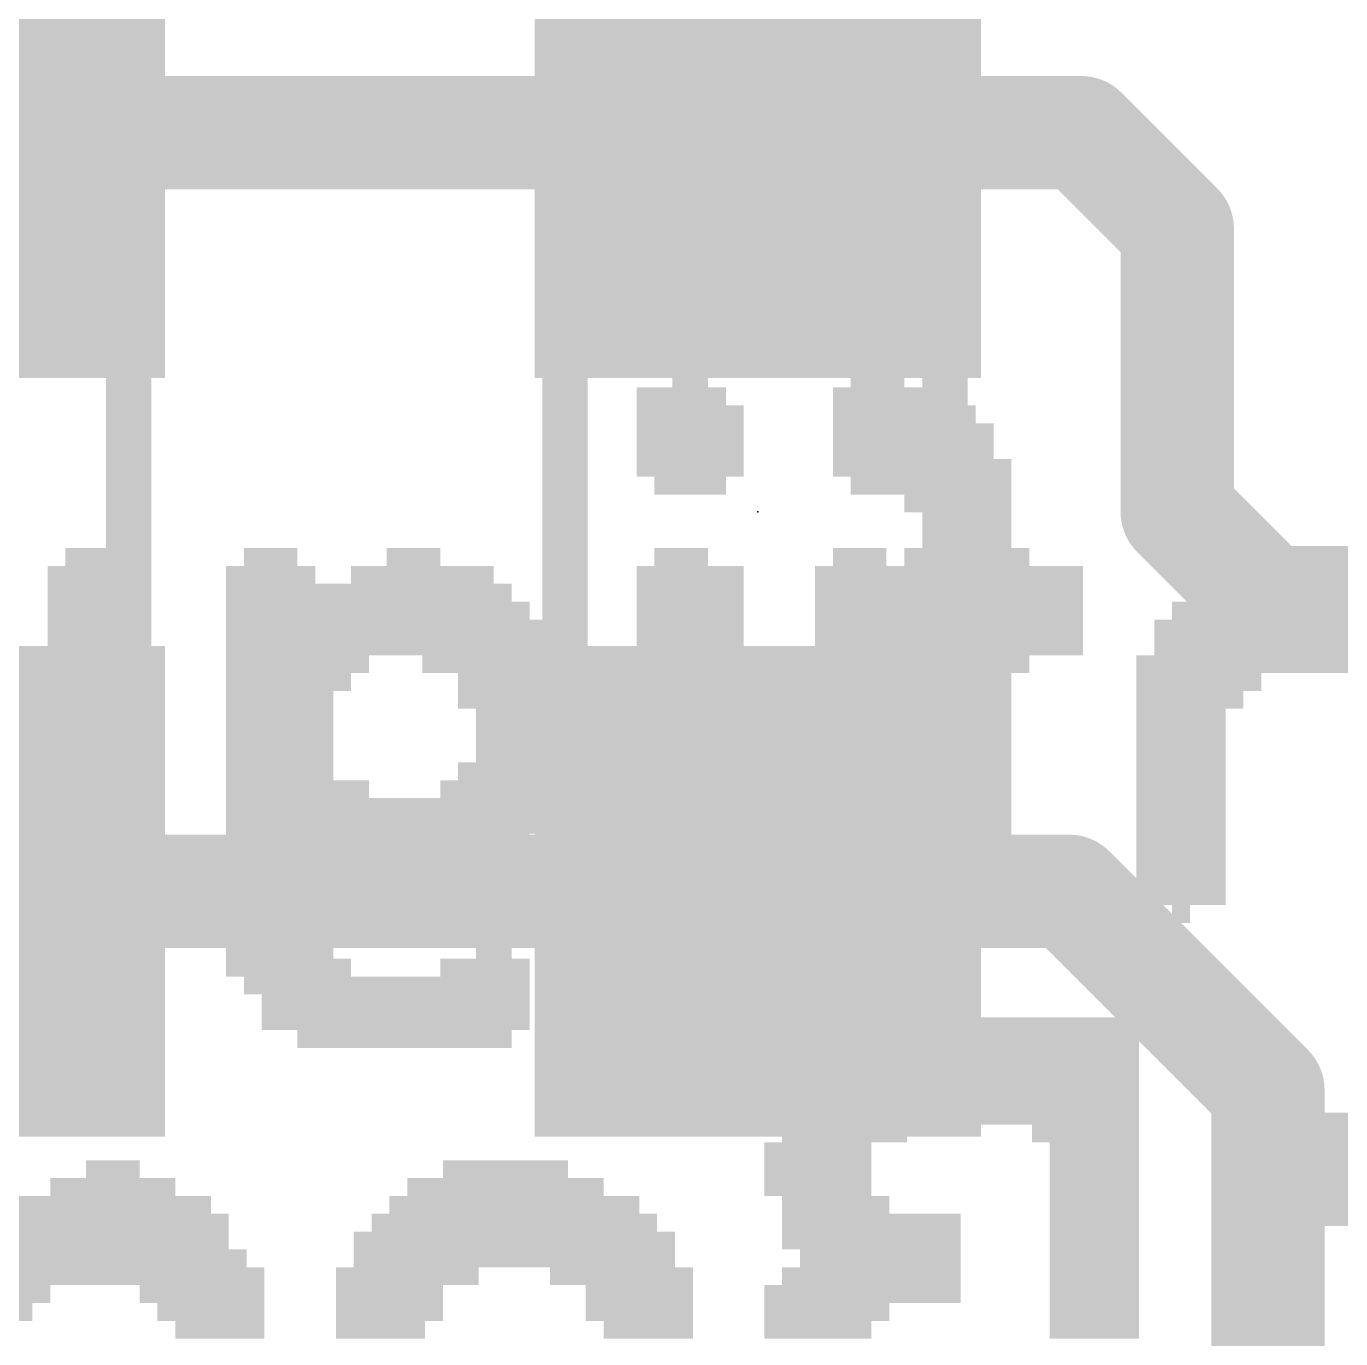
# Model space of a CAD drawing. Extents: x -29.2 to 57.4, y -10.7 to 25.5.
# Drawn here: x 8.292 to 11.238, y 17.426 to 20.367 of the extents above; entities that cross this region are included whole.
import ezdxf

# ---------------------------------------------------------------- set-up
doc = ezdxf.new("R2010")
doc.units = 0
for name, color, linetype in [('1', 12, 'CONTINUOUS'), ('22', 253, 'CONTINUOUS'), ('23', 53, 'CONTINUOUS'), ('51', 253, 'CONTINUOUS')]:
    doc.layers.add(name, color=color, linetype=linetype)

# ---------------------------------------------------------------- blocks, each defined once
blk = doc.blocks.new('RECT')
blk.add_solid([(-0.5, -0.5), (0.5, -0.5), (-0.5, 0.5), (0.5, 0.5)])

msp = doc.modelspace()

# ---------------------------------------------------------------- linework, layer by layer
at = {"layer": '1', "const_width": 0.254}
for points in [[(8.1026, 20.1286), (9.9314, 20.1286)], [(9.9314, 20.1286), (10.6562, 20.1286)], [(10.6562, 20.1286), (10.8712, 19.9136)], [(10.8712, 19.9136), (10.8712, 19.2786)], [(11.0744, 19.0754), (10.8712, 19.2786)], [(11.932, 19.0754), (11.0744, 19.0754)], [(8.1026, 18.4286), (9.9314, 18.4286)], [(9.9314, 18.4286), (10.629, 18.4286)], [(10.629, 18.4286), (11.0744, 17.9832)], [(11.0744, 17.9832), (11.0744, 17.8054)], [(11.0744, 17.8054), (11.932, 17.8054)], [(11.0744, 17.8054), (11.0744, 17.272)]]:
    msp.add_lwpolyline(points, dxfattribs=at)
at = {"layer": '1', "const_width": 0.127}
for points in [[(9.9314, 20.1921, 1), (9.9314, 20.0651)], [(9.9314, 20.0651, 1), (9.9314, 20.1921)], [(10.7011, 20.1735, 1), (10.6113, 20.0837)], [(10.6562, 20.0651, 1), (10.6562, 20.1921)], [(10.9347, 19.9136, 1), (10.8077, 19.9136)], [(10.8263, 19.8687, 1), (10.9161, 19.9585)], [(10.9161, 19.3235, 1), (10.8263, 19.2337)], [(10.8077, 19.2786, 1), (10.9347, 19.2786)], [(11.0744, 19.1389, 1), (11.0744, 19.0119)], [(11.0295, 19.0305, 1), (11.1193, 19.1203)], [(9.9314, 18.4921, 1), (9.9314, 18.3651)], [(9.9314, 18.3651, 1), (9.9314, 18.4921)], [(10.6739, 18.4735, 1), (10.5841, 18.3837)], [(10.629, 18.3651, 1), (10.629, 18.4921)], [(11.1379, 17.9832, 1), (11.0109, 17.9832)], [(11.0295, 17.9383, 1), (11.1193, 18.0281)], [(11.0744, 17.8689, 1), (11.0744, 17.7419)], [(11.1379, 17.8054, 1), (11.0109, 17.8054)], [(11.0109, 17.8054, 1), (11.1379, 17.8054)]]:
    msp.add_lwpolyline(points, format="xyb", dxfattribs=at)
at = {"layer": '23'}
msp.add_point((9.9314, 19.2786), dxfattribs=at)
at = {"layer": '51', "const_width": 0.1016}
for points in [[(8.5216, 18.9226), (8.5216, 19.6346)], [(9.4994, 18.9226), (9.4994, 19.6346)], [(10.3504, 18.9226), (10.3504, 19.6346)]]:
    msp.add_lwpolyline(points, dxfattribs=at)
at = {"layer": '51', "const_width": 0.0508}
for points in [[(8.547, 19.6346, 1), (8.4962, 19.6346)], [(9.5248, 19.6346, 1), (9.474, 19.6346)], [(10.3758, 19.6346, 1), (10.325, 19.6346)], [(8.4962, 18.9226, 1), (8.547, 18.9226)], [(9.474, 18.9226, 1), (9.5248, 18.9226)], [(10.325, 18.9226, 1), (10.3758, 18.9226)]]:
    msp.add_lwpolyline(points, format="xyb", dxfattribs=at)

# ---------------------------------------------------------------- block references
at = {"layer": '1', "xscale": 1.1, "rotation": 90}
for p in [(8.1026, 20.1286), (9.9314, 20.1286), (8.1026, 18.4286), (9.9314, 18.4286)]:
    msp.add_blockref('RECT', p, dxfattribs=at)
at = {"layer": '22', "yscale": 0.04, "rotation": 180}
for p, xscale in [((9.7796, 19.5776), 0.08), ((10.1996, 19.5776), 0.12), ((9.7596, 19.5376), 0.2), ((10.2396, 19.5376), 0.28), ((9.7796, 19.4976), 0.24), ((10.2596, 19.4976), 0.32), ((9.7796, 19.4576), 0.24), ((10.2796, 19.4576), 0.36), ((9.7796, 19.4176), 0.24), ((10.2796, 19.4176), 0.36), ((9.7796, 19.3776), 0.24), ((10.2996, 19.3776), 0.4), ((9.7796, 19.3376), 0.16), ((10.3196, 19.3376), 0.36), ((10.3796, 19.2976), 0.24), ((10.3996, 19.2576), 0.2), ((10.3996, 19.2176), 0.2), ((8.4396, 19.1776), 0.12), ((8.8396, 19.1776), 0.12), ((9.1596, 19.1776), 0.12), ((9.7596, 19.1776), 0.12), ((10.1596, 19.1776), 0.12), ((10.3996, 19.1776), 0.28), ((11.1196, 19.1776), 0.12), ((8.4396, 19.1376), 0.2), ((8.8396, 19.1376), 0.2), ((9.1796, 19.1376), 0.32), ((9.7796, 19.1376), 0.24), ((10.3596, 19.1376), 0.6), ((11.0796, 19.1376), 0.28), ((8.4396, 19.0976), 0.2), ((9.0596, 19.0976), 0.64), ((9.7796, 19.0976), 0.24), ((10.3596, 19.0976), 0.6), ((11.0996, 19.0976), 0.4), ((8.4396, 19.0576), 0.2), ((9.0796, 19.0576), 0.68), ((9.7796, 19.0576), 0.24), ((10.3596, 19.0576), 0.6), ((11.1996, 19.0576), 0.68), ((8.4396, 19.0176), 0.2), ((9.0996, 19.0176), 0.72), ((9.7796, 19.0176), 0.24), ((10.3596, 19.0176), 0.6), ((11.1796, 19.0176), 0.72), ((8.4396, 18.9776), 0.2), ((9.0996, 18.9776), 0.72), ((9.7796, 18.9776), 0.24), ((10.3596, 18.9776), 0.6), ((11.1796, 18.9776), 0.72), ((8.4396, 18.9376), 0.2), ((8.8996, 18.9376), 0.32), ((9.3396, 18.9376), 0.32), ((9.7796, 18.9376), 0.24), ((10.1596, 18.9376), 0.12), ((10.3996, 18.9376), 0.28), ((11.1596, 18.9376), 0.76), ((8.4396, 18.8976), 0.2), ((8.8796, 18.8976), 0.28), ((9.3796, 18.8976), 0.24), ((9.7796, 18.8976), 0.24), ((10.3996, 18.8976), 0.2), ((10.9196, 18.8976), 0.28), ((8.4396, 18.8576), 0.2), ((8.8596, 18.8576), 0.24), ((9.3796, 18.8576), 0.24), ((9.7796, 18.8576), 0.24), ((10.3996, 18.8576), 0.2), ((10.8996, 18.8576), 0.24), ((8.4396, 18.8176), 0.2), ((8.8596, 18.8176), 0.24), ((9.3996, 18.8176), 0.2), ((9.7796, 18.8176), 0.24), ((10.3996, 18.8176), 0.2), ((10.8796, 18.8176), 0.2), ((8.4396, 18.7776), 0.2), ((8.8596, 18.7776), 0.24), ((9.3996, 18.7776), 0.2), ((9.7796, 18.7776), 0.24), ((10.3996, 18.7776), 0.2), ((10.8796, 18.7776), 0.2), ((8.4196, 18.7376), 0.24), ((8.8596, 18.7376), 0.24), ((9.3996, 18.7376), 0.2), ((9.7796, 18.7376), 0.24), ((10.3996, 18.7376), 0.2), ((10.8796, 18.7376), 0.2), ((8.4196, 18.6976), 0.24), ((8.8596, 18.6976), 0.24), ((9.3796, 18.6976), 0.24), ((9.7796, 18.6976), 0.24), ((10.3996, 18.6976), 0.2), ((10.8796, 18.6976), 0.2), ((8.3996, 18.6576), 0.28), ((8.8996, 18.6576), 0.32), ((9.3596, 18.6576), 0.28), ((9.7796, 18.6576), 0.24), ((10.3996, 18.6576), 0.2), ((10.8796, 18.6576), 0.2), ((8.1596, 18.6176), 0.76), ((9.0996, 18.6176), 0.72), ((9.7796, 18.6176), 0.24), ((10.3996, 18.6176), 0.2), ((10.8796, 18.6176), 0.2), ((8.1396, 18.5776), 0.72), ((9.0996, 18.5776), 0.72), ((9.7796, 18.5776), 0.24), ((10.3996, 18.5776), 0.2), ((10.8796, 18.5776), 0.2), ((8.1396, 18.5376), 0.72), ((9.0796, 18.5376), 0.68), ((9.7796, 18.5376), 0.24), ((10.3996, 18.5376), 0.2), ((10.8796, 18.5376), 0.2), ((8.1196, 18.4976), 0.68), ((9.0596, 18.4976), 0.64), ((9.7796, 18.4976), 0.24), ((10.3996, 18.4976), 0.2), ((10.8796, 18.4976), 0.2), ((8.2196, 18.4576), 0.4), ((8.8396, 18.4576), 0.2), ((9.1796, 18.4576), 0.32), ((9.7796, 18.4576), 0.24), ((10.3996, 18.4576), 0.2), ((10.8796, 18.4576), 0.2), ((8.2196, 18.4176), 0.24), ((8.8396, 18.4176), 0.2), ((9.1596, 18.4176), 0.2), ((9.7796, 18.4176), 0.24), ((10.3996, 18.4176), 0.2), ((10.8796, 18.4176), 0.2), ((8.8396, 18.3776), 0.2), ((9.7796, 18.3776), 0.08), ((10.3996, 18.3776), 0.12), ((10.8796, 18.3776), 0.04), ((8.8596, 18.3376), 0.24), ((8.8596, 18.2976), 0.24), ((9.3396, 18.2976), 0.08), ((8.8796, 18.2576), 0.28), ((9.3196, 18.2576), 0.2), ((9.0996, 18.2176), 0.64), ((9.1196, 18.1776), 0.6), ((9.1196, 18.1376), 0.6), ((10.4856, 18.126), 0.6), ((9.1396, 18.0976), 0.48), ((10.4456, 18.086), 0.68), ((10.4256, 18.046), 0.72), ((10.4056, 18.006), 0.76), ((10.3856, 17.966), 0.8), ((10.3856, 17.926), 0.8), ((10.1256, 17.886), 0.28), ((10.6656, 17.886), 0.24), ((10.0656, 17.846), 0.24), ((10.6856, 17.846), 0.2), ((8.4856, 17.806), 0.12), ((9.3656, 17.806), 0.28), ((10.0656, 17.806), 0.24), ((10.6856, 17.806), 0.2), ((8.4856, 17.766), 0.28), ((9.3656, 17.766), 0.44), ((10.0656, 17.766), 0.24), ((10.6856, 17.766), 0.2), ((8.3856, 17.726), 0.64), ((9.3856, 17.726), 0.56), ((10.1056, 17.726), 0.24), ((10.6856, 17.726), 0.2), ((8.4056, 17.686), 0.68), ((9.3856, 17.686), 0.64), ((10.1856, 17.686), 0.4), ((10.6856, 17.686), 0.2), ((8.4056, 17.646), 0.68), ((9.3856, 17.646), 0.72), ((10.1856, 17.646), 0.4), ((10.6856, 17.646), 0.2), ((8.4256, 17.606), 0.72), ((9.3856, 17.606), 0.72), ((10.2056, 17.606), 0.36), ((10.6856, 17.606), 0.2), ((8.4456, 17.566), 0.76), ((9.1456, 17.566), 0.32), ((9.6256, 17.566), 0.32), ((10.1856, 17.566), 0.4), ((10.6856, 17.566), 0.2), ((8.2056, 17.526), 0.28), ((8.6856, 17.526), 0.28), ((9.1056, 17.526), 0.24), ((9.6656, 17.526), 0.24), ((10.1656, 17.526), 0.44), ((10.6856, 17.526), 0.2), ((8.1856, 17.486), 0.24), ((8.7056, 17.486), 0.24), ((9.1056, 17.486), 0.24), ((9.6656, 17.486), 0.24), ((10.0856, 17.486), 0.28), ((10.6856, 17.486), 0.2), ((8.7256, 17.446), 0.2), ((9.0856, 17.446), 0.2), ((9.6856, 17.446), 0.2), ((10.0656, 17.446), 0.24), ((10.6856, 17.446), 0.2)]:
    msp.add_blockref('RECT', p, dxfattribs=dict(at, xscale=xscale))
at = {"layer": '51', "xscale": 0.5001, "yscale": 0.95, "rotation": 90}
for p in [(8.0975, 19.8589), (9.9263, 19.8589), (8.0975, 18.6905), (9.9263, 18.6905)]:
    msp.add_blockref('RECT', p, dxfattribs=at)

doc.saveas('drawing.dxf')
